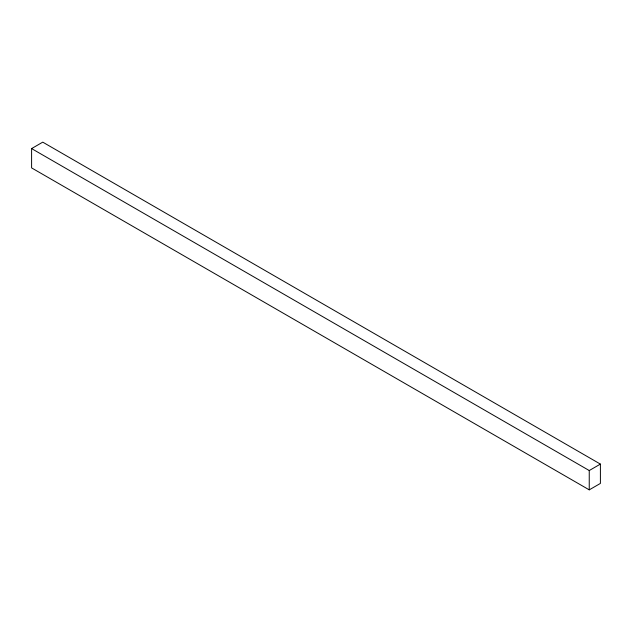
<?xml version="1.0" encoding="UTF-8"?>
<svg xmlns="http://www.w3.org/2000/svg" width="632" height="632" viewBox="0 0 632 632"><rect width="100%" height="100%" fill="white"/><g stroke="black" fill="none" stroke-linecap="round" stroke-linejoin="round"><path stroke-width="0.95" d="M31.6 148.583L42.755 142.145L600.4 464.101L600.4 483.417L589.245 489.855L31.6 167.899L31.6 148.583L589.245 470.54L600.4 464.101M589.245 470.54L589.245 489.855"/></g></svg>
